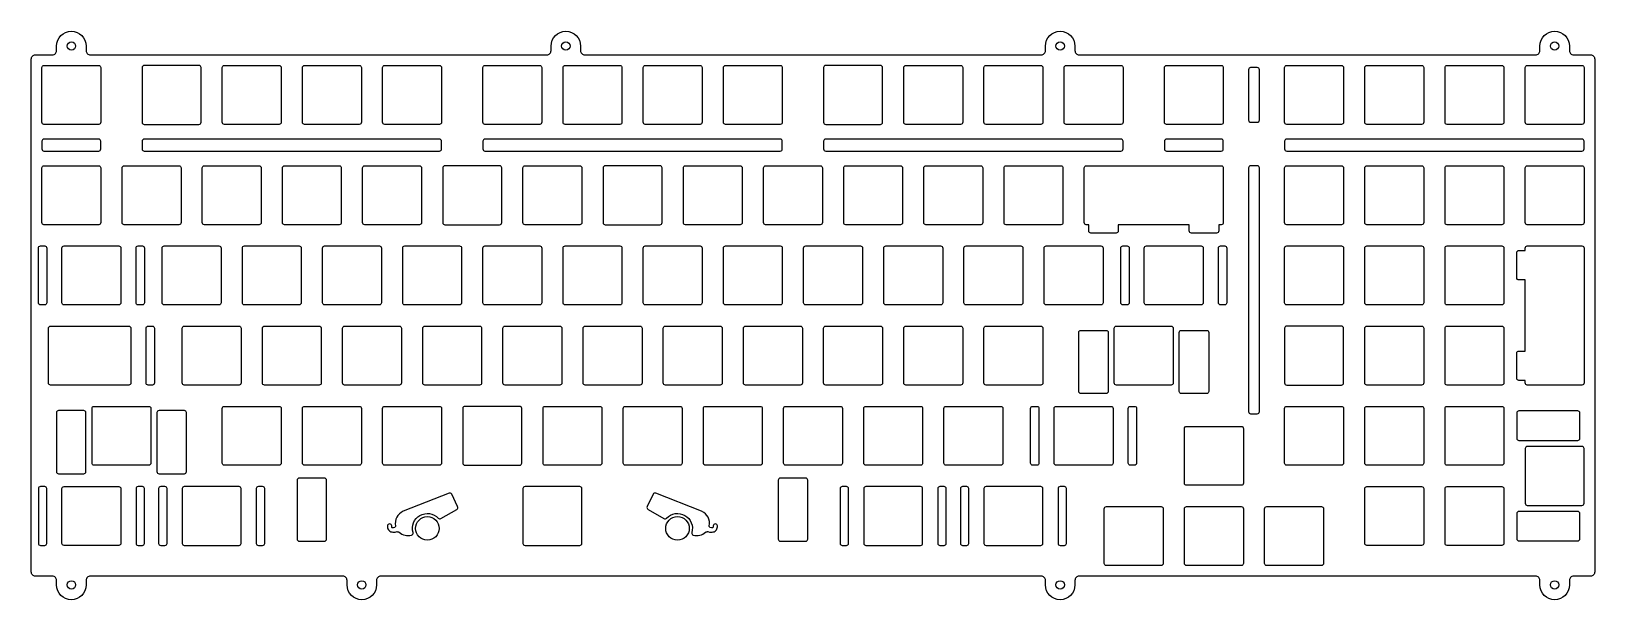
# Model space of a CAD drawing. Header units: millimetres. Extents: x 0 to 371, y -131 to 4.
import ezdxf

# ---------------------------------------------------------------- set-up
doc = ezdxf.new("R2010")
doc.units = ezdxf.units.MM
doc.layers.get('0').update_dxf_attribs({"linetype": 'CONTINUOUS'})

msp = doc.modelspace()

# ---------------------------------------------------------------- linework, layer by layer
for points in [[(371.47, -124.56, -0.414214), (370.48, -125.56), (366.45, -125.56, 0.414214), (365.45, -126.56), (365.45, -127.66, -1), (358.45, -127.66), (358.45, -126.56, 0.414214), (357.45, -125.56), (248.97, -125.56, 0.414214), (247.97, -126.56), (247.97, -127.66, -1), (240.97, -127.66), (240.97, -126.56, 0.414214), (239.97, -125.56), (83.03, -125.56, 0.414214), (82.03, -126.56), (82.03, -127.66, -1), (75.03, -127.66), (75.03, -126.56, 0.414214), (74.03, -125.56), (14.03, -125.56, 0.414214), (13.02, -126.56), (13.02, -127.66, -1), (6.02, -127.66), (6.02, -126.56, 0.414214), (5.02, -125.56), (1, -125.56, -0.414214), (0, -124.56), (0, -2.74, -0.414214), (1, -1.74), (5.02, -1.74, 0.414214), (6.02, -0.74), (6.02, 0.36, -1), (13.02, 0.36), (13.02, -0.74, 0.414214), (14.03, -1.74), (122.51, -1.74, 0.414214), (123.5, -0.74), (123.5, 0.36, -1), (130.51, 0.36), (130.51, -0.74, 0.414214), (131.51, -1.74), (239.97, -1.74, 0.414214), (240.97, -0.74), (240.97, 0.36, -1), (247.97, 0.36), (247.97, -0.74, 0.414214), (248.97, -1.74), (357.45, -1.74, 0.414214), (358.45, -0.74), (358.45, 0.36, -1), (365.45, 0.36), (365.45, -0.74, 0.414214), (366.45, -1.74), (370.48, -1.74, -0.414214), (371.47, -2.74)], [(2.52, -4.76, -0.414214), (3.02, -4.26), (16.02, -4.26, -0.414214), (16.52, -4.76), (16.52, -17.76, -0.414214), (16.02, -18.26), (3.02, -18.26, -0.414214), (2.52, -17.76)], [(26.34, -4.76), (26.34, -17.76, 0.414214), (26.84, -18.26), (39.84, -18.26, 0.414214), (40.34, -17.76), (40.34, -4.76, 0.414214), (39.84, -4.26), (26.84, -4.26, 0.414214)], [(45.39, -4.76, -0.414214), (45.89, -4.26), (58.89, -4.26, -0.414214), (59.39, -4.76), (59.39, -17.76, -0.414214), (58.89, -18.26), (45.89, -18.26, -0.414214), (45.39, -17.76)], [(77.94, -4.26, -0.414214), (78.44, -4.76), (78.44, -17.76, -0.414214), (77.94, -18.26), (64.94, -18.26, -0.414214), (64.44, -17.76), (64.44, -4.76, -0.414214), (64.94, -4.26)], [(83.49, -4.76, -0.414214), (83.99, -4.26), (96.99, -4.26, -0.414214), (97.49, -4.76), (97.49, -17.76, -0.414214), (96.99, -18.26), (83.99, -18.26, -0.414214), (83.49, -17.76)], [(120.8, -4.26, -0.414214), (121.3, -4.76), (121.3, -17.76, -0.414214), (120.8, -18.26), (107.8, -18.26, -0.414214), (107.3, -17.76), (107.3, -4.76, -0.414214), (107.8, -4.26)], [(126.35, -4.76, -0.414214), (126.85, -4.26), (139.85, -4.26, -0.414214), (140.35, -4.76), (140.35, -17.76, -0.414214), (139.85, -18.26), (126.85, -18.26, -0.414214), (126.35, -17.76)], [(145.4, -4.76, -0.414214), (145.9, -4.26), (158.9, -4.26, -0.414214), (159.4, -4.76), (159.4, -17.76, -0.414214), (158.9, -18.26), (145.9, -18.26, -0.414214), (145.4, -17.76)], [(164.45, -4.76, -0.414214), (164.95, -4.26), (177.95, -4.26, -0.414214), (178.45, -4.76), (178.45, -17.76, -0.414214), (177.95, -18.26), (164.95, -18.26, -0.414214), (164.45, -17.76)], [(188.26, -4.76), (188.26, -17.76, 0.414214), (188.76, -18.26), (201.76, -18.26, 0.414214), (202.26, -17.76), (202.26, -4.76, 0.414214), (201.76, -4.26), (188.76, -4.26, 0.414214)], [(207.31, -4.76, -0.414214), (207.81, -4.26), (220.81, -4.26, -0.414214), (221.31, -4.76), (221.31, -17.76, -0.414214), (220.81, -18.26), (207.81, -18.26, -0.414214), (207.31, -17.76)], [(226.36, -4.76, -0.414214), (226.86, -4.26), (239.86, -4.26, -0.414214), (240.36, -4.76), (240.36, -17.76, -0.414214), (239.86, -18.26), (226.86, -18.26, -0.414214), (226.36, -17.76)], [(245.41, -4.76, -0.414214), (245.91, -4.26), (258.91, -4.26, -0.414214), (259.41, -4.76), (259.41, -17.76, -0.414214), (258.91, -18.26), (245.91, -18.26, -0.414214), (245.41, -17.76)], [(269.23, -4.76, -0.414214), (269.73, -4.26), (282.73, -4.26, -0.414214), (283.23, -4.76), (283.23, -17.76, -0.414214), (282.73, -18.26), (269.73, -18.26, -0.414214), (269.23, -17.76)], [(289.72, -17.76), (291.3, -17.76, 0.414214), (291.8, -17.26), (291.8, -5.26, 0.414214), (291.3, -4.76), (289.72, -4.76, 0.414214), (289.22, -5.26), (289.22, -17.26, 0.414214)], [(297.8, -4.76, -0.414214), (298.3, -4.26), (311.3, -4.26, -0.414214), (311.8, -4.76), (311.8, -17.76, -0.414214), (311.3, -18.26), (298.3, -18.26, -0.414214), (297.8, -17.76)], [(316.85, -4.76, -0.414214), (317.35, -4.26), (330.35, -4.26, -0.414214), (330.85, -4.76), (330.85, -17.76, -0.414214), (330.35, -18.26), (317.35, -18.26, -0.414214), (316.85, -17.76)], [(335.9, -4.76, -0.414214), (336.4, -4.26), (349.4, -4.26, -0.414214), (349.9, -4.76), (349.9, -17.76, -0.414214), (349.4, -18.26), (336.4, -18.26, -0.414214), (335.9, -17.76)], [(354.95, -4.76, -0.414214), (355.45, -4.26), (368.45, -4.26, -0.414214), (368.95, -4.76), (368.95, -17.76, -0.414214), (368.45, -18.26), (355.45, -18.26, -0.414214), (354.95, -17.76)], [(2.52, -22.26), (2.52, -24.08, 0.414214), (3.02, -24.58), (16.02, -24.58, 0.414214), (16.52, -24.08), (16.52, -22.26, 0.414214), (16.02, -21.76), (3.02, -21.76, 0.414214)], [(97.49, -24.08), (97.49, -22.26, 0.414214), (96.99, -21.76), (26.84, -21.76, 0.414214), (26.34, -22.26), (26.34, -24.08, 0.414214), (26.84, -24.58), (96.99, -24.58, 0.414214)], [(178.45, -24.08), (178.45, -22.26, 0.414214), (177.95, -21.76), (107.8, -21.76, 0.414214), (107.3, -22.26), (107.3, -24.08, 0.414214), (107.8, -24.58), (177.95, -24.58, 0.414214)], [(259.41, -24.08), (259.41, -22.26, 0.414214), (258.91, -21.76), (188.76, -21.76, 0.414214), (188.26, -22.26), (188.26, -24.08, 0.414214), (188.76, -24.58), (258.91, -24.58, 0.414214)], [(283.23, -24.08), (283.23, -22.26, 0.414214), (282.73, -21.76), (269.73, -21.76, 0.414214), (269.23, -22.26), (269.23, -24.08, 0.414214), (269.73, -24.58), (282.73, -24.58, 0.414214)], [(368.95, -24.08), (368.95, -22.26, 0.414214), (368.45, -21.76), (298.3, -21.76, 0.414214), (297.8, -22.26), (297.8, -24.08, 0.414214), (298.3, -24.58), (368.45, -24.58, 0.414214)], [(2.52, -28.58, -0.414214), (3.02, -28.08), (16.02, -28.08, -0.414214), (16.52, -28.58), (16.52, -41.58, -0.414214), (16.02, -42.08), (3.02, -42.08, -0.414214), (2.52, -41.58)], [(21.58, -28.58, -0.414214), (22.07, -28.08), (35.08, -28.08, -0.414214), (35.58, -28.58), (35.58, -41.58, -0.414214), (35.08, -42.08), (22.07, -42.08, -0.414214), (21.58, -41.58)], [(54.13, -28.08, -0.414214), (54.62, -28.58), (54.62, -41.58, -0.414214), (54.13, -42.08), (41.12, -42.08, -0.414214), (40.62, -41.58), (40.62, -28.58, -0.414214), (41.12, -28.08)], [(59.68, -28.58, -0.414214), (60.17, -28.08), (73.17, -28.08, -0.414214), (73.67, -28.58), (73.67, -41.58, -0.414214), (73.17, -42.08), (60.17, -42.08, -0.414214), (59.68, -41.58)], [(78.72, -28.58, -0.414214), (79.22, -28.08), (92.22, -28.08, -0.414214), (92.73, -28.58), (92.73, -41.58, -0.414214), (92.22, -42.08), (79.22, -42.08, -0.414214), (78.72, -41.58)], [(97.78, -28.58), (97.78, -41.58, 0.414214), (98.28, -42.08), (111.28, -42.08, 0.414214), (111.78, -41.58), (111.78, -28.58, 0.414214), (111.28, -28.08), (98.28, -28.08, 0.414214)], [(116.83, -28.58, -0.414214), (117.33, -28.08), (130.32, -28.08, -0.414214), (130.82, -28.58), (130.82, -41.58, -0.414214), (130.32, -42.08), (117.33, -42.08, -0.414214), (116.83, -41.58)], [(135.88, -28.58), (135.88, -41.58, 0.414214), (136.38, -42.08), (149.38, -42.08, 0.414214), (149.88, -41.58), (149.88, -28.58, 0.414214), (149.38, -28.08), (136.38, -28.08, 0.414214)], [(168.43, -28.08, -0.414214), (168.93, -28.58), (168.93, -41.58, -0.414214), (168.43, -42.08), (155.43, -42.08, -0.414214), (154.93, -41.58), (154.93, -28.58, -0.414214), (155.43, -28.08)], [(173.98, -28.58, -0.414214), (174.48, -28.08), (187.47, -28.08, -0.414214), (187.97, -28.58), (187.97, -41.58, -0.414214), (187.47, -42.08), (174.48, -42.08, -0.414214), (173.98, -41.58)], [(193.03, -28.58, -0.414214), (193.53, -28.08), (206.53, -28.08, -0.414214), (207.03, -28.58), (207.03, -41.58, -0.414214), (206.53, -42.08), (193.53, -42.08, -0.414214), (193.03, -41.58)], [(212.07, -28.58, -0.414214), (212.57, -28.08), (225.58, -28.08, -0.414214), (226.08, -28.58), (226.08, -41.58, -0.414214), (225.58, -42.08), (212.57, -42.08, -0.414214), (212.07, -41.58)], [(231.12, -28.58, -0.414214), (231.62, -28.08), (244.63, -28.08, -0.414214), (245.13, -28.58), (245.13, -41.58, -0.414214), (244.63, -42.08), (231.62, -42.08, -0.414214), (231.12, -41.58)], [(250.18, -28.58, -0.414214), (250.68, -28.08), (282.73, -28.08, -0.414214), (283.23, -28.58), (283.23, -41.58, -0.414214), (282.73, -42.08), (282.14, -42.08), (282.14, -43.58, -0.414214), (281.64, -44.08), (275.64, -44.08, -0.414214), (275.14, -43.58), (275.14, -42.08), (258.26, -42.08), (258.26, -43.58, -0.414214), (257.76, -44.08), (251.76, -44.08, -0.414214), (251.26, -43.58), (251.26, -42.08), (250.68, -42.08, -0.414214), (250.18, -41.58)], [(291.3, -28.08), (289.72, -28.08, 0.414214), (289.22, -28.58), (289.22, -86.49, 0.414214), (289.72, -86.99), (291.3, -86.99, 0.414214), (291.8, -86.49), (291.8, -28.58, 0.414214)], [(297.8, -28.58, -0.414214), (298.3, -28.08), (311.3, -28.08, -0.414214), (311.8, -28.58), (311.8, -41.58, -0.414214), (311.3, -42.08), (298.3, -42.08, -0.414214), (297.8, -41.58)], [(316.85, -28.58, -0.414214), (317.35, -28.08), (330.35, -28.08, -0.414214), (330.85, -28.58), (330.85, -41.58, -0.414214), (330.35, -42.08), (317.35, -42.08, -0.414214), (316.85, -41.58)], [(335.9, -28.58, -0.414214), (336.4, -28.08), (349.4, -28.08, -0.414214), (349.9, -28.58), (349.9, -41.58, -0.414214), (349.4, -42.08), (336.4, -42.08, -0.414214), (335.9, -41.58)], [(354.95, -28.58, -0.414214), (355.45, -28.08), (368.45, -28.08, -0.414214), (368.95, -28.58), (368.95, -41.58, -0.414214), (368.45, -42.08), (355.45, -42.08, -0.414214), (354.95, -41.58)], [(3.19, -47.13, -0.414214), (3.69, -47.63), (3.69, -60.63, -0.414214), (3.19, -61.13), (2.19, -61.13, -0.414214), (1.69, -60.63), (1.69, -47.63, -0.414214), (2.19, -47.13)], [(20.79, -47.13, -0.414214), (21.29, -47.63), (21.29, -60.63, -0.414214), (20.79, -61.13), (7.79, -61.13, -0.414214), (7.29, -60.63), (7.29, -47.63, -0.414214), (7.79, -47.13)], [(24.89, -47.63, -0.414214), (25.39, -47.13), (26.39, -47.13, -0.414214), (26.89, -47.63), (26.89, -60.63, -0.414214), (26.39, -61.13), (25.39, -61.13, -0.414214), (24.89, -60.63)], [(31.1, -47.63, -0.414214), (31.6, -47.13), (44.6, -47.13, -0.414214), (45.1, -47.63), (45.1, -60.63, -0.414214), (44.6, -61.13), (31.6, -61.13, -0.414214), (31.1, -60.63)], [(50.15, -47.63, -0.414214), (50.65, -47.13), (63.65, -47.13, -0.414214), (64.15, -47.63), (64.15, -60.63, -0.414214), (63.65, -61.13), (50.65, -61.13, -0.414214), (50.15, -60.63)], [(82.7, -47.13, -0.414214), (83.2, -47.63), (83.2, -60.63, -0.414214), (82.7, -61.13), (69.7, -61.13, -0.414214), (69.2, -60.63), (69.2, -47.63, -0.414214), (69.7, -47.13)], [(88.25, -47.63, -0.414214), (88.75, -47.13), (101.75, -47.13, -0.414214), (102.25, -47.63), (102.25, -60.63, -0.414214), (101.75, -61.13), (88.75, -61.13, -0.414214), (88.25, -60.63)], [(107.3, -47.63, -0.414214), (107.8, -47.13), (120.8, -47.13, -0.414214), (121.3, -47.63), (121.3, -60.63, -0.414214), (120.8, -61.13), (107.8, -61.13, -0.414214), (107.3, -60.63)], [(126.35, -47.63, -0.414214), (126.85, -47.13), (139.85, -47.13, -0.414214), (140.35, -47.63), (140.35, -60.63, -0.414214), (139.85, -61.13), (126.85, -61.13, -0.414214), (126.35, -60.63)], [(145.4, -47.63, -0.414214), (145.9, -47.13), (158.9, -47.13, -0.414214), (159.4, -47.63), (159.4, -60.63, -0.414214), (158.9, -61.13), (145.9, -61.13, -0.414214), (145.4, -60.63)], [(164.45, -47.63, -0.414214), (164.95, -47.13), (177.95, -47.13, -0.414214), (178.45, -47.63), (178.45, -60.63, -0.414214), (177.95, -61.13), (164.95, -61.13, -0.414214), (164.45, -60.63)], [(183.5, -47.63, -0.414214), (184, -47.13), (197, -47.13, -0.414214), (197.5, -47.63), (197.5, -60.63, -0.414214), (197, -61.13), (184, -61.13, -0.414214), (183.5, -60.63)], [(202.55, -47.63, -0.414214), (203.05, -47.13), (216.05, -47.13, -0.414214), (216.55, -47.63), (216.55, -60.63, -0.414214), (216.05, -61.13), (203.05, -61.13, -0.414214), (202.55, -60.63)], [(221.6, -47.63, -0.414214), (222.1, -47.13), (235.1, -47.13, -0.414214), (235.6, -47.63), (235.6, -60.63, -0.414214), (235.1, -61.13), (222.1, -61.13, -0.414214), (221.6, -60.63)], [(240.65, -47.63, -0.414214), (241.15, -47.13), (254.15, -47.13, -0.414214), (254.65, -47.63), (254.65, -60.63, -0.414214), (254.15, -61.13), (241.15, -61.13, -0.414214), (240.65, -60.63)], [(258.86, -47.63, -0.414214), (259.36, -47.13), (260.36, -47.13, -0.414214), (260.86, -47.63), (260.86, -60.63, -0.414214), (260.36, -61.13), (259.36, -61.13, -0.414214), (258.86, -60.63)], [(277.96, -47.13, -0.414214), (278.46, -47.63), (278.46, -60.63, -0.414214), (277.96, -61.13), (264.96, -61.13, -0.414214), (264.46, -60.63), (264.46, -47.63, -0.414214), (264.96, -47.13)], [(282.06, -47.63, -0.414214), (282.56, -47.13), (283.56, -47.13, -0.414214), (284.06, -47.63), (284.06, -60.63, -0.414214), (283.56, -61.13), (282.56, -61.13, -0.414214), (282.06, -60.63)], [(297.8, -47.63, -0.414214), (298.3, -47.13), (311.3, -47.13, -0.414214), (311.8, -47.63), (311.8, -60.63, -0.414214), (311.3, -61.13), (298.3, -61.13, -0.414214), (297.8, -60.63)], [(316.85, -47.63, -0.414214), (317.35, -47.13), (330.35, -47.13, -0.414214), (330.85, -47.63), (330.85, -60.63, -0.414214), (330.35, -61.13), (317.35, -61.13, -0.414214), (316.85, -60.63)], [(335.9, -47.63, -0.414214), (336.4, -47.13), (349.4, -47.13, -0.414214), (349.9, -47.63), (349.9, -60.63, -0.414214), (349.4, -61.13), (336.4, -61.13, -0.414214), (335.9, -60.63)], [(368.45, -47.13, -0.414214), (368.95, -47.63), (368.95, -79.68, -0.414214), (368.45, -80.18), (355.45, -80.18, -0.414214), (354.95, -79.68), (354.95, -79.09), (353.45, -79.09, -0.414214), (352.95, -78.59), (352.95, -72.59, -0.414214), (353.45, -72.09), (354.95, -72.09), (354.95, -55.21), (353.45, -55.21, -0.414214), (352.95, -54.71), (352.95, -48.71, -0.414214), (353.45, -48.21), (354.95, -48.21), (354.95, -47.63, -0.414214), (355.45, -47.13)], [(4.07, -66.68, -0.414214), (4.57, -66.18), (23.17, -66.18, -0.414214), (23.67, -66.68), (23.67, -79.68, -0.414214), (23.17, -80.18), (4.57, -80.18, -0.414214), (4.07, -79.68)], [(27.27, -66.68, -0.414214), (27.77, -66.18), (28.77, -66.18, -0.414214), (29.27, -66.68), (29.27, -79.68, -0.414214), (28.77, -80.18), (27.77, -80.18, -0.414214), (27.27, -79.68)], [(35.86, -66.68, -0.414214), (36.36, -66.18), (49.36, -66.18, -0.414214), (49.86, -66.68), (49.86, -79.68, -0.414214), (49.36, -80.18), (36.36, -80.18, -0.414214), (35.86, -79.68)], [(54.91, -66.68, -0.414214), (55.41, -66.18), (68.41, -66.18, -0.414214), (68.91, -66.68), (68.91, -79.68, -0.414214), (68.41, -80.18), (55.41, -80.18, -0.414214), (54.91, -79.68)], [(73.96, -66.68, -0.414214), (74.46, -66.18), (87.46, -66.18, -0.414214), (87.96, -66.68), (87.96, -79.68, -0.414214), (87.46, -80.18), (74.46, -80.18, -0.414214), (73.96, -79.68)], [(93.01, -66.68, -0.414214), (93.51, -66.18), (106.51, -66.18, -0.414214), (107.01, -66.68), (107.01, -79.68, -0.414214), (106.51, -80.18), (93.51, -80.18, -0.414214), (93.01, -79.68)], [(112.06, -66.68, -0.414214), (112.56, -66.18), (125.56, -66.18, -0.414214), (126.06, -66.68), (126.06, -79.68, -0.414214), (125.56, -80.18), (112.56, -80.18, -0.414214), (112.06, -79.68)], [(131.11, -66.68, -0.414214), (131.61, -66.18), (144.61, -66.18, -0.414214), (145.11, -66.68), (145.11, -79.68, -0.414214), (144.61, -80.18), (131.61, -80.18, -0.414214), (131.11, -79.68)], [(150.16, -66.68, -0.414214), (150.66, -66.18), (163.66, -66.18, -0.414214), (164.16, -66.68), (164.16, -79.68, -0.414214), (163.66, -80.18), (150.66, -80.18, -0.414214), (150.16, -79.68)], [(169.21, -66.68, -0.414214), (169.71, -66.18), (182.71, -66.18, -0.414214), (183.21, -66.68), (183.21, -79.68, -0.414214), (182.71, -80.18), (169.71, -80.18, -0.414214), (169.21, -79.68)], [(188.26, -66.68, -0.414214), (188.76, -66.18), (201.76, -66.18, -0.414214), (202.26, -66.68), (202.26, -79.68, -0.414214), (201.76, -80.18), (188.76, -80.18, -0.414214), (188.26, -79.68)], [(207.31, -66.68, -0.414214), (207.81, -66.18), (220.81, -66.18, -0.414214), (221.31, -66.68), (221.31, -79.68, -0.414214), (220.81, -80.18), (207.81, -80.18, -0.414214), (207.31, -79.68)], [(226.36, -66.68, -0.414214), (226.86, -66.18), (239.86, -66.18, -0.414214), (240.36, -66.68), (240.36, -79.68, -0.414214), (239.86, -80.18), (226.86, -80.18, -0.414214), (226.36, -79.68)], [(270.82, -66.18, -0.414214), (271.32, -66.68), (271.32, -79.68, -0.414214), (270.82, -80.18), (257.82, -80.18, -0.414214), (257.32, -79.68), (257.32, -66.68, -0.414214), (257.82, -66.18)], [(297.8, -66.68), (297.8, -79.68, 0.414214), (298.3, -80.18), (311.3, -80.18, 0.414214), (311.8, -79.68), (311.8, -66.68, 0.414214), (311.3, -66.18), (298.3, -66.18, 0.414214)], [(316.85, -66.68, -0.414214), (317.35, -66.18), (330.35, -66.18, -0.414214), (330.85, -66.68), (330.85, -79.68, -0.414214), (330.35, -80.18), (317.35, -80.18, -0.414214), (316.85, -79.68)], [(335.9, -66.68, -0.414214), (336.4, -66.18), (349.4, -66.18, -0.414214), (349.9, -66.68), (349.9, -79.68, -0.414214), (349.4, -80.18), (336.4, -80.18, -0.414214), (335.9, -79.68)], [(248.88, -67.68, -0.414214), (249.38, -67.18), (255.38, -67.18, -0.414214), (255.88, -67.68), (255.88, -81.68, -0.414214), (255.38, -82.18), (249.38, -82.18, -0.414214), (248.88, -81.68)], [(272.76, -67.68, -0.414214), (273.26, -67.18), (279.26, -67.18, -0.414214), (279.76, -67.68), (279.76, -81.68, -0.414214), (279.26, -82.18), (273.26, -82.18, -0.414214), (272.76, -81.68)], [(14.93, -99.23, -0.414214), (14.43, -98.73), (14.43, -85.73, -0.414214), (14.93, -85.23), (27.93, -85.23, -0.414214), (28.43, -85.73), (28.43, -98.73, -0.414214), (27.93, -99.23)], [(45.39, -85.73, -0.414214), (45.89, -85.23), (58.89, -85.23, -0.414214), (59.39, -85.73), (59.39, -98.73, -0.414214), (58.89, -99.23), (45.89, -99.23, -0.414214), (45.39, -98.73)], [(64.44, -85.73, -0.414214), (64.94, -85.23), (77.94, -85.23, -0.414214), (78.44, -85.73), (78.44, -98.73, -0.414214), (77.94, -99.23), (64.94, -99.23, -0.414214), (64.44, -98.73)], [(83.49, -85.73, -0.414214), (83.99, -85.23), (96.99, -85.23, -0.414214), (97.49, -85.73), (97.49, -98.73, -0.414214), (96.99, -99.23), (83.99, -99.23, -0.414214), (83.49, -98.73)], [(102.54, -85.73), (102.54, -98.73, 0.414214), (103.04, -99.23), (116.04, -99.23, 0.414214), (116.54, -98.73), (116.54, -85.73, 0.414214), (116.04, -85.23), (103.04, -85.23, 0.414214)], [(121.59, -85.73, -0.414214), (122.09, -85.23), (135.09, -85.23, -0.414214), (135.59, -85.73), (135.59, -98.73, -0.414214), (135.09, -99.23), (122.09, -99.23, -0.414214), (121.59, -98.73)], [(140.64, -85.73, -0.414214), (141.14, -85.23), (154.14, -85.23, -0.414214), (154.64, -85.73), (154.64, -98.73, -0.414214), (154.14, -99.23), (141.14, -99.23, -0.414214), (140.64, -98.73)], [(159.69, -85.73, -0.414214), (160.19, -85.23), (173.19, -85.23, -0.414214), (173.69, -85.73), (173.69, -98.73, -0.414214), (173.19, -99.23), (160.19, -99.23, -0.414214), (159.69, -98.73)], [(178.74, -85.73, -0.414214), (179.24, -85.23), (192.24, -85.23, -0.414214), (192.74, -85.73), (192.74, -98.73, -0.414214), (192.24, -99.23), (179.24, -99.23, -0.414214), (178.74, -98.73)], [(197.79, -85.73, -0.414214), (198.29, -85.23), (211.29, -85.23, -0.414214), (211.79, -85.73), (211.79, -98.73, -0.414214), (211.29, -99.23), (198.29, -99.23, -0.414214), (197.79, -98.73)], [(216.84, -85.73, -0.414214), (217.34, -85.23), (230.34, -85.23, -0.414214), (230.84, -85.73), (230.84, -98.73, -0.414214), (230.34, -99.23), (217.34, -99.23, -0.414214), (216.84, -98.73)], [(237.43, -85.73, -0.414214), (237.93, -85.23), (238.93, -85.23, -0.414214), (239.43, -85.73), (239.43, -98.73, -0.414214), (238.93, -99.23), (237.93, -99.23, -0.414214), (237.43, -98.73)], [(243.03, -85.73, -0.414214), (243.53, -85.23), (256.53, -85.23, -0.414214), (257.03, -85.73), (257.03, -98.73, -0.414214), (256.53, -99.23), (243.53, -99.23, -0.414214), (243.03, -98.73)], [(260.63, -85.73, -0.414214), (261.13, -85.23), (262.13, -85.23, -0.414214), (262.63, -85.73), (262.63, -98.73, -0.414214), (262.13, -99.23), (261.13, -99.23, -0.414214), (260.63, -98.73)], [(311.3, -85.23, -0.414214), (311.8, -85.73), (311.8, -98.73, -0.414214), (311.3, -99.23), (298.3, -99.23, -0.414214), (297.8, -98.73), (297.8, -85.73, -0.414214), (298.3, -85.23)], [(316.85, -85.73, -0.414214), (317.35, -85.23), (330.35, -85.23, -0.414214), (330.85, -85.73), (330.85, -98.73, -0.414214), (330.35, -99.23), (317.35, -99.23, -0.414214), (316.85, -98.73)], [(349.4, -85.23, -0.414214), (349.9, -85.73), (349.9, -98.73, -0.414214), (349.4, -99.23), (336.4, -99.23, -0.414214), (335.9, -98.73), (335.9, -85.73, -0.414214), (336.4, -85.23)], [(12.99, -100.73), (12.99, -86.73, 0.414214), (12.49, -86.23), (6.49, -86.23, 0.414214), (5.99, -86.73), (5.99, -100.73, 0.414214), (6.49, -101.23), (12.49, -101.23, 0.414214)], [(36.87, -100.73), (36.87, -86.73, 0.414214), (36.37, -86.23), (30.37, -86.23, 0.414214), (29.87, -86.73), (29.87, -100.73, 0.414214), (30.37, -101.23), (36.37, -101.23, 0.414214)], [(367.45, -86.31), (353.45, -86.31, 0.414214), (352.95, -86.81), (352.95, -92.81, 0.414214), (353.45, -93.31), (367.45, -93.31, 0.414214), (367.95, -92.81), (367.95, -86.81, 0.414214)], [(273.99, -90.49, -0.414214), (274.49, -89.99), (287.49, -89.99, -0.414214), (287.99, -90.49), (287.99, -103.49, -0.414214), (287.49, -103.99), (274.49, -103.99, -0.414214), (273.99, -103.49)], [(354.95, -95.25), (354.95, -108.25, 0.414214), (355.45, -108.75), (368.45, -108.75, 0.414214), (368.95, -108.25), (368.95, -95.25, 0.414214), (368.45, -94.75), (355.45, -94.75, 0.414214)], [(69.67, -102.28), (63.67, -102.28, 0.414214), (63.17, -102.78), (63.17, -116.78, 0.414214), (63.67, -117.28), (69.67, -117.28, 0.414214), (70.17, -116.78), (70.17, -102.78, 0.414214)], [(177.47, -102.78), (177.47, -116.78, 0.414214), (177.97, -117.28), (183.98, -117.28, 0.414214), (184.48, -116.78), (184.48, -102.78, 0.414214), (183.98, -102.28), (177.97, -102.28, 0.414214)], [(3.69, -117.78), (3.69, -104.78, 0.414214), (3.19, -104.28), (2.19, -104.28, 0.414214), (1.69, -104.78), (1.69, -117.78, 0.414214), (2.19, -118.28), (3.19, -118.28, 0.414214)], [(20.79, -104.28, -0.414214), (21.29, -104.78), (21.29, -117.78, -0.414214), (20.79, -118.28), (7.79, -118.28, -0.414214), (7.29, -117.78), (7.29, -104.78, -0.414214), (7.79, -104.28)], [(26.89, -117.78), (26.89, -104.78, 0.414214), (26.39, -104.28), (25.39, -104.28, 0.414214), (24.89, -104.78), (24.89, -117.78, 0.414214), (25.39, -118.28), (26.39, -118.28, 0.414214)], [(32.26, -117.78), (32.26, -104.78, 0.414214), (31.76, -104.28), (30.76, -104.28, 0.414214), (30.26, -104.78), (30.26, -117.78, 0.414214), (30.76, -118.28), (31.76, -118.28, 0.414214)], [(49.86, -117.78), (49.86, -104.78, 0.414214), (49.36, -104.28), (36.36, -104.28, 0.414214), (35.86, -104.78), (35.86, -117.78, 0.414214), (36.36, -118.28), (49.36, -118.28, 0.414214)], [(55.46, -117.78), (55.46, -104.78, 0.414214), (54.96, -104.28), (53.96, -104.28, 0.414214), (53.46, -104.78), (53.46, -117.78, 0.414214), (53.96, -118.28), (54.96, -118.28, 0.414214)], [(86.39, -113.99), (86.03, -114.1), (85.88, -114.1, -0.414214), (85.63, -113.85), (85.63, -113.65, 1), (84.63, -113.65), (84.63, -113.85, 0.414214), (85.88, -115.1), (86.5, -115.1), (86.9, -114.98, 0.065543), (87.03, -115), (87.09, -115, -0.19091), (87.43, -115.13, 0.269122), (90.36, -115.82, 0.408962), (90.7, -115.2, -0.787605), (96.7, -111.8, 0.348793), (97.32, -111.89), (101.11, -109.7, 0.392876), (101.31, -109.05), (99.89, -106.1, 0.392876), (99.26, -105.85), (88.38, -110.16, 0.373265), (86.57, -113.65, -0.260807), (86.5, -113.88)], [(130.32, -104.28), (117.33, -104.28, 0.414214), (116.83, -104.78), (116.83, -117.78, 0.414214), (117.33, -118.28), (130.32, -118.28, 0.414214), (130.82, -117.78), (130.82, -104.78, 0.414214)], [(163.02, -113.85), (163.02, -113.65, 1), (162.02, -113.65), (162.02, -113.85, -0.414214), (161.77, -114.1), (161.62, -114.1), (161.26, -113.99), (161.15, -113.88, -0.260807), (161.08, -113.65, 0.373265), (159.27, -110.16), (148.39, -105.85, 0.392876), (147.76, -106.1), (146.34, -109.05, 0.392876), (146.54, -109.7), (150.33, -111.89, 0.348793), (150.95, -111.8, -0.787605), (156.95, -115.2, 0.408962), (157.29, -115.82, 0.269122), (160.22, -115.13, -0.19091), (160.56, -115), (160.62, -115, 0.065543), (160.75, -114.98), (161.15, -115.1), (161.77, -115.1, 0.414214)], [(194.19, -117.78), (194.19, -104.78, 0.414214), (193.69, -104.28), (192.69, -104.28, 0.414214), (192.19, -104.78), (192.19, -117.78, 0.414214), (192.69, -118.28), (193.69, -118.28, 0.414214)], [(211.79, -117.78), (211.79, -104.78, 0.414214), (211.29, -104.28), (198.29, -104.28, 0.414214), (197.79, -104.78), (197.79, -117.78, 0.414214), (198.29, -118.28), (211.29, -118.28, 0.414214)], [(217.39, -117.78), (217.39, -104.78, 0.414214), (216.89, -104.28), (215.89, -104.28, 0.414214), (215.39, -104.78), (215.39, -117.78, 0.414214), (215.89, -118.28), (216.89, -118.28, 0.414214)], [(222.76, -117.78), (222.76, -104.78, 0.414214), (222.26, -104.28), (221.26, -104.28, 0.414214), (220.76, -104.78), (220.76, -117.78, 0.414214), (221.26, -118.28), (222.26, -118.28, 0.414214)], [(240.36, -117.78), (240.36, -104.78, 0.414214), (239.86, -104.28), (226.86, -104.28, 0.414214), (226.36, -104.78), (226.36, -117.78, 0.414214), (226.86, -118.28), (239.86, -118.28, 0.414214)], [(245.96, -117.78), (245.96, -104.78, 0.414214), (245.46, -104.28), (244.46, -104.28, 0.414214), (243.96, -104.78), (243.96, -117.78, 0.414214), (244.46, -118.28), (245.46, -118.28, 0.414214)], [(330.35, -104.28, -0.414214), (330.85, -104.78), (330.85, -117.78, -0.414214), (330.35, -118.28), (317.35, -118.28, -0.414214), (316.85, -117.78), (316.85, -104.78, -0.414214), (317.35, -104.28)], [(349.4, -104.28, -0.414214), (349.9, -104.78), (349.9, -117.78, -0.414214), (349.4, -118.28), (336.4, -118.28, -0.414214), (335.9, -117.78), (335.9, -104.78, -0.414214), (336.4, -104.28)], [(254.94, -109.54, -0.414214), (255.44, -109.04), (268.44, -109.04, -0.414214), (268.94, -109.54), (268.94, -122.54, -0.414214), (268.44, -123.04), (255.44, -123.04, -0.414214), (254.94, -122.54)], [(273.99, -109.54, -0.414214), (274.49, -109.04), (287.49, -109.04, -0.414214), (287.99, -109.54), (287.99, -122.54, -0.414214), (287.49, -123.04), (274.49, -123.04, -0.414214), (273.99, -122.54)], [(293.04, -109.54, -0.414214), (293.54, -109.04), (306.54, -109.04, -0.414214), (307.04, -109.54), (307.04, -122.54, -0.414214), (306.54, -123.04), (293.54, -123.04, -0.414214), (293.04, -122.54)], [(367.45, -110.19), (353.45, -110.19, 0.414214), (352.95, -110.69), (352.95, -116.69, 0.414214), (353.45, -117.19), (367.45, -117.19, 0.414214), (367.95, -116.69), (367.95, -110.69, 0.414214)]]:
    msp.add_lwpolyline(points, format="xyb", close=True)
for centre, radius in [((9.53, 0.36), 1), ((127.01, 0.36), 1), ((244.47, 0.36), 1), ((361.95, 0.36), 1), ((94.11, -114.22), 2.8), ((153.54, -114.22), 2.8), ((9.53, -127.66), 1), ((78.53, -127.66), 1), ((244.47, -127.66), 1), ((361.95, -127.66), 1)]:
    msp.add_circle(centre, radius)

doc.saveas('drawing.dxf')
